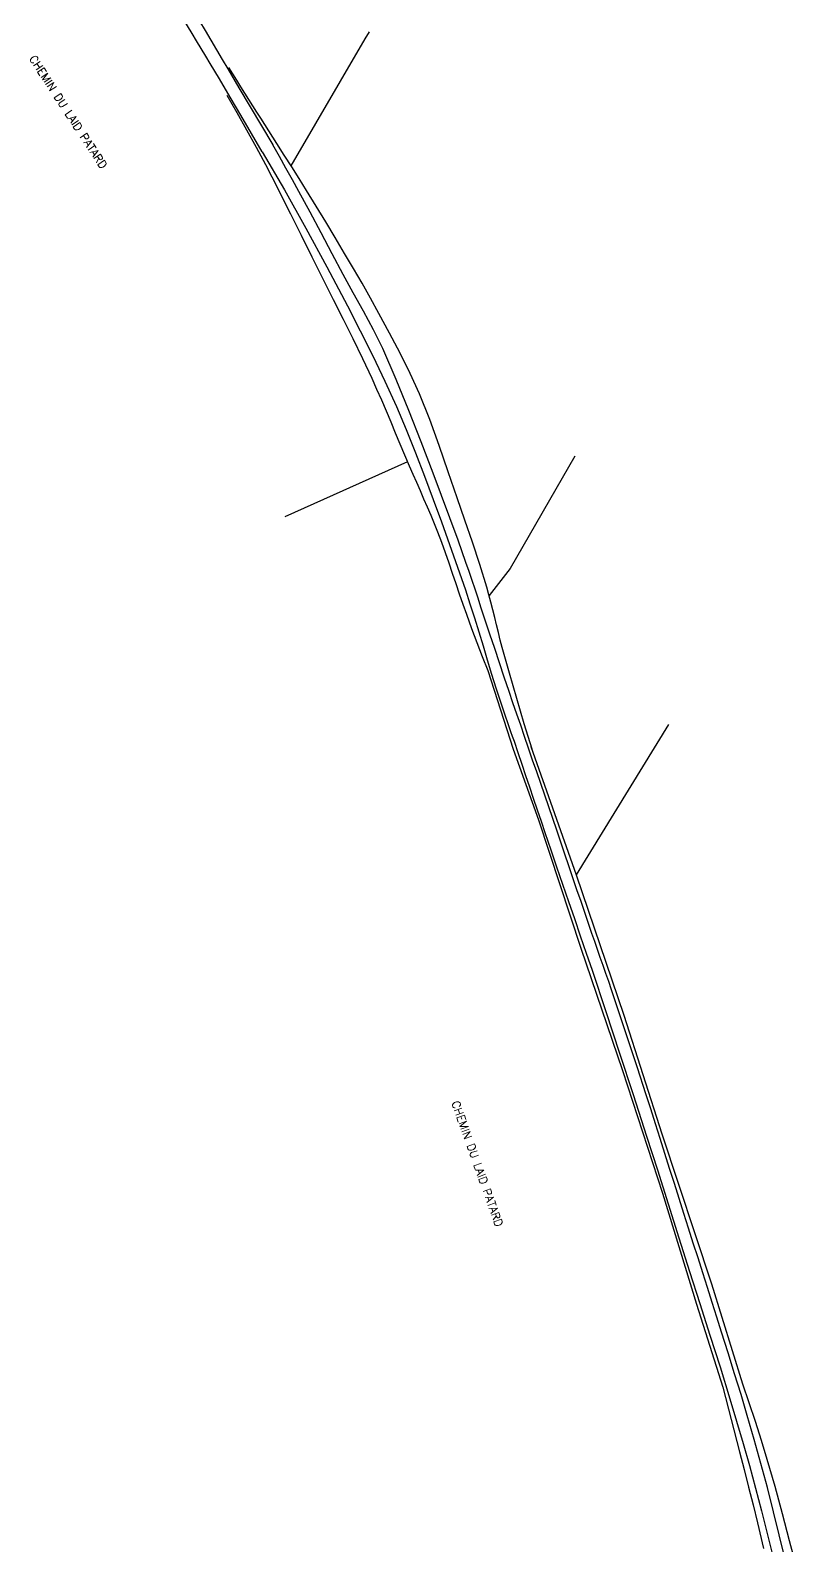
# Model space of a CAD drawing. Header units: millimetres. Extents: x 147000 to 148002, y 145000 to 146001.
# Drawn here: x 147748.2 to 147915.8, y 145331.3 to 145662.7 of the extents above; entities that cross this region are included whole.
import ezdxf

# ---------------------------------------------------------------- set-up
doc = ezdxf.new("R2010")
doc.units = ezdxf.units.MM
for name, color, linetype in [('W0071', 7, 'CONTINUOUS'), ('W0211', 2, 'CONTINUOUS'), ('W0330', 7, 'CONTINUOUS'), ('W0989', 7, 'CONTINUOUS')]:
    doc.layers.add(name, color=color, linetype=linetype)
doc.styles.get("Standard").update_dxf_attribs({"font": 'romans.shx', "width": 0.85})

msp = doc.modelspace()

# ---------------------------------------------------------------- linework, layer by layer
at = {"layer": 'W0071'}
for points in [[(147798.95, 145636.12), (147796.62, 145640.12), (147794.27, 145644.11), (147791.92, 145648.1), (147789.56, 145652.09), (147788.57, 145653.75), (147787.58, 145655.41), (147786.59, 145657.06), (147785.59, 145658.72), (147784.59, 145660.37), (147783.6, 145662.03), (147782.6, 145663.68), (147781.61, 145665.34), (147780.77, 145666.75), (147779.94, 145668.16), (147779.11, 145669.58), (147778.29, 145671)], [(147781.55, 145671), (147782.79, 145668.91), (147784.02, 145666.82), (147785.25, 145664.73), (147786.48, 145662.63), (147787.7, 145660.53), (147788.93, 145658.44), (147790.16, 145656.34), (147791.39, 145654.25), (147793.84, 145650.1), (147796.3, 145645.95), (147798.76, 145641.8), (147801.22, 145637.65)], [(147798.95, 145636.12), (147803.77, 145627.79), (147808.47, 145619.41), (147813.07, 145610.96), (147817.55, 145602.45), (147820.35, 145597), (147823.1, 145591.52), (147825.75, 145585.99), (147828.29, 145580.41), (147830.42, 145575.39), (147832.43, 145570.32), (147834.37, 145565.23), (147836.28, 145560.12), (147838.11, 145555.2), (147839.9, 145550.26), (147841.65, 145545.31), (147843.34, 145540.34), (147844.34, 145537.29), (147845.31, 145534.23), (147846.26, 145531.16), (147847.2, 145528.09), (147848.13, 145525.02), (147849.07, 145521.95), (147850.03, 145518.89), (147851.02, 145515.84), (147851.38, 145514.76), (147851.74, 145513.69), (147852.11, 145512.61), (147852.48, 145511.54), (147852.86, 145510.47), (147853.23, 145509.4), (147853.6, 145508.33), (147853.97, 145507.25), (147854.82, 145504.76), (147855.66, 145502.26), (147856.51, 145499.76), (147857.35, 145497.27), (147858.19, 145494.77), (147859.03, 145492.27), (147859.87, 145489.77), (147860.72, 145487.28), (147862, 145483.51), (147863.29, 145479.75), (147864.59, 145475.99), (147865.88, 145472.23), (147867.18, 145468.47), (147868.46, 145464.7), (147869.74, 145460.94), (147871.02, 145457.17), (147874.03, 145448.12), (147877.01, 145439.06), (147879.98, 145429.99), (147882.92, 145420.91), (147885.3, 145413.51), (147887.66, 145406.1), (147890.01, 145398.69), (147892.36, 145391.28), (147894.58, 145384.33), (147896.8, 145377.38), (147899, 145370.43), (147901.15, 145363.45), (147902.6, 145358.59), (147904.03, 145353.73), (147905.42, 145348.85), (147906.76, 145343.96), (147908.07, 145339), (147909.32, 145334.03), (147910.54, 145329.05)], [(147913.14, 145328.72), (147911.96, 145333.75), (147910.72, 145338.76), (147909.34, 145344.05), (147907.93, 145349.32), (147906.46, 145354.58), (147904.96, 145359.83), (147903.6, 145364.4), (147902.19, 145368.96), (147900.76, 145373.51), (147899.33, 145378.05), (147898.31, 145381.3), (147897.29, 145384.55), (147896.26, 145387.79), (147895.22, 145391.04), (147894.19, 145394.28), (147893.15, 145397.52), (147892.12, 145400.77), (147891.08, 145404.01), (147890.05, 145407.28), (147889.02, 145410.55), (147887.99, 145413.82), (147886.96, 145417.09), (147885.93, 145420.36), (147884.89, 145423.62), (147883.85, 145426.89), (147882.8, 145430.15), (147880.94, 145435.85), (147879.06, 145441.55), (147877.17, 145447.24), (147875.26, 145452.92), (147874.66, 145454.68), (147874.05, 145456.44), (147873.44, 145458.19), (147872.83, 145459.95), (147872.21, 145461.7), (147871.6, 145463.46), (147870.99, 145465.21), (147870.39, 145466.97), (147869.5, 145469.57), (147868.61, 145472.17), (147867.72, 145474.77), (147866.84, 145477.37), (147865.96, 145479.97), (147865.08, 145482.57), (147864.19, 145485.17), (147863.31, 145487.77), (147862.43, 145490.33), (147861.55, 145492.89), (147860.68, 145495.46), (147859.8, 145498.02), (147858.92, 145500.58), (147858.04, 145503.14), (147857.16, 145505.7), (147856.28, 145508.27), (147855.44, 145510.73), (147854.59, 145513.2), (147853.74, 145515.67), (147852.9, 145518.14), (147851.85, 145521.27), (147850.79, 145524.41), (147849.75, 145527.55), (147848.7, 145530.68), (147848.04, 145532.64), (147847.4, 145534.6), (147846.75, 145536.55), (147846.11, 145538.51), (147845.46, 145540.47), (147844.81, 145542.42), (147844.14, 145544.37), (147843.47, 145546.32), (147841.73, 145551.23), (147839.95, 145556.12), (147838.13, 145561), (147836.28, 145565.87), (147833.65, 145572.72), (147831, 145579.57), (147828.24, 145586.37), (147825.26, 145593.09), (147823.22, 145597.21), (147821.04, 145601.26), (147818.82, 145605.27), (147816.62, 145609.3), (147814.22, 145613.84), (147811.82, 145618.38), (147809.41, 145622.91), (147806.97, 145627.42), (147805.56, 145629.99), (147804.12, 145632.56), (147802.68, 145635.11), (147801.22, 145637.65)]]:
    msp.add_lwpolyline(points, dxfattribs=at)
at = {"layer": 'W0211'}
for points in [[(147808.61, 145627.7), (147806.99, 145630.27), (147805.38, 145632.84), (147803.76, 145635.41), (147802.13, 145637.98), (147801.26, 145639.35), (147800.39, 145640.72), (147799.51, 145642.09), (147798.64, 145643.46), (147797.76, 145644.83), (147796.89, 145646.21), (147796.01, 145647.58), (147795.14, 145648.95), (147794.26, 145650.35), (147793.38, 145651.76), (147792.49, 145653.16), (147791.61, 145654.57)], [(147791.23, 145648.52), (147793.39, 145644.75), (147795.51, 145640.96), (147797.6, 145637.15), (147799.65, 145633.32), (147801.04, 145630.64), (147802.4, 145627.95), (147803.74, 145625.25), (147805.09, 145622.55), (147807.44, 145617.87), (147809.77, 145613.19), (147812.1, 145608.5), (147814.43, 145603.81)], [(147857.91, 145505.5), (147856.22, 145511.03), (147854.57, 145516.58), (147852.97, 145522.14), (147851.41, 145527.71), (147850.97, 145529.36), (147850.55, 145531.01), (147850.14, 145532.67), (147849.74, 145534.33), (147849.33, 145535.99), (147848.91, 145537.64), (147848.47, 145539.29), (147848, 145540.93), (147846.49, 145545.86), (147844.87, 145550.75), (147843.2, 145555.62), (147841.51, 145560.48), (147839.57, 145566.19), (147837.63, 145571.91), (147835.59, 145577.6), (147833.33, 145583.2), (147831.28, 145587.69), (147829.07, 145592.1), (147826.76, 145596.45), (147824.43, 145600.79), (147822.62, 145604.1), (147820.75, 145607.38), (147818.85, 145610.65), (147816.95, 145613.9), (147814.89, 145617.37), (147812.82, 145620.82), (147810.72, 145624.27), (147808.61, 145627.7)], [(147814.43, 145603.81), (147816.62, 145599.56), (147818.76, 145595.28), (147820.84, 145590.97), (147822.86, 145586.64), (147823.93, 145584.26), (147824.98, 145581.88), (147826, 145579.48), (147827.01, 145577.08), (147828.02, 145574.67), (147829.02, 145572.27), (147830.03, 145569.87), (147831.05, 145567.47), (147831.83, 145565.66), (147832.62, 145563.86), (147833.42, 145562.07), (147834.21, 145560.27), (147835, 145558.47), (147835.78, 145556.66), (147836.53, 145554.84), (147837.26, 145553.02), (147838.11, 145550.79), (147838.92, 145548.54), (147839.7, 145546.29), (147840.46, 145544.03), (147841.22, 145541.76), (147841.98, 145539.51), (147842.76, 145537.25), (147843.56, 145535), (147844.69, 145531.92), (147845.85, 145528.85), (147847.02, 145525.78), (147848.22, 145522.72)], [(147915.75, 145326.43), (147914.21, 145332.39), (147912.64, 145338.35), (147911.02, 145344.29), (147909.3, 145350.2), (147908.04, 145354.34), (147906.73, 145358.47), (147905.36, 145362.58), (147903.95, 145366.67)], [(147903.22, 145351.89), (147904.25, 145348.02), (147905.25, 145344.15), (147906.23, 145340.27), (147907.18, 145336.38), (147908.51, 145330.76)]]:
    msp.add_lwpolyline(points, dxfattribs=at)
at = {"layer": 'W0330'}
for points in [[(147805.25, 145633.04), (147821.45, 145660.81), (147822.36, 145662.35)], [(147830.69, 145568.31), (147803.89, 145556.3)], [(147867.29, 145569.6), (147853.13, 145545.05), (147848.52, 145539.1)], [(147848.22, 145522.72), (147853.79, 145505.51), (147859.29, 145490.06), (147868.58, 145462.01), (147877.65, 145435.22), (147886.43, 145408.45), (147893.89, 145384.18), (147899.62, 145365.99), (147903.22, 145351.89)], [(147867.61, 145478.06), (147887.79, 145510.89)], [(147903.95, 145366.67), (147897.23, 145388.56), (147886.35, 145421.34), (147878.06, 145447.27), (147867.64, 145477.99), (147857.75, 145506.03)]]:
    msp.add_lwpolyline(points, dxfattribs=at)

# ---------------------------------------------------------------- texts
at = {"layer": 'W0989'}
for rotation, p in [(303.0509, (147747.89, 145656.51)), (289.5534, (147840.29, 145428.22))]:
    msp.add_text('CHEMIN DU LAID PATARD  ', height=1.75, rotation=rotation, dxfattribs=at).set_placement(p)

doc.saveas('drawing.dxf')
